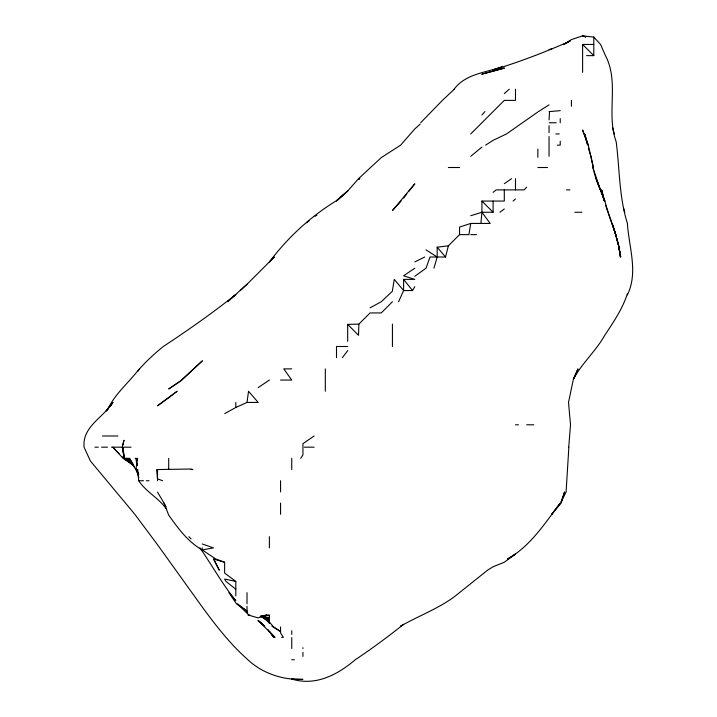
<?xml version="1.0" encoding="UTF-8"?>
<svg xmlns="http://www.w3.org/2000/svg" width="717" height="717" viewBox="0 0 717 717"><rect width="100%" height="100%" fill="white"/><g stroke="black" fill="none" stroke-linecap="round" stroke-linejoin="round"><path stroke-width="1.08" d="M358.867 324.12L358.518 335.314L347.682 324.371L358.867 324.12L370.062 312.935L381.247 312.935L392.432 301.749M568.868 447.175L566.089 491.925L561.115 502.178M137.207 465.485L137.332 463.451M137.521 460.404L137.449 458.369M480.91 223.444L481.923 212.259L481.923 201.065L504.302 201.065L504.302 189.88M568.724 447.175L570.517 424.805L568.509 402.434L573.188 380.055L577.992 368.87L573.358 379.042M560.237 110.669L549.545 111.574L549.043 119.891M247.007 402.434L248.539 391.249L258.192 402.434L247.007 402.434L235.812 407.48L224.717 413.619M137.413 472.351L135.854 469.554L137.655 458.369M392.432 290.564L394.269 279.379L403.617 290.564L412.553 290.564L414.802 286.701M470.737 215.718L481.923 212.259L490.195 223.444L470.737 223.444L468.909 234.629L459.552 234.629L448.367 245.814L445.517 257L430.048 257L425.997 268.194L414.802 276.269M433.973 268.194L437.182 257L437.182 247.204L448.367 245.814M561.017 502.097L564.593 491.925L561.124 503.11L551.74 514.295L555.657 509.133M627.357 293.809C622.526 308.794 613.591 321.942 604.978 334.956L604.745 335.314C595.917 351.088 581.917 363.169 573.457 379.123M627.357 294.929C638.506 272.317 628.836 247.078 627.402 223.444M398.553 301.749L403.617 290.564L403.617 279.379L414.802 279.379L403.617 275.785L414.802 268.194M107.532 409.891C113.716 395.901 125.52 385.567 135.137 373.987C143.508 363.842 153.079 354.772 163.288 346.499C188.141 330.196 212.528 312.97 235.812 294.499L227.603 301.749L247.007 284.255L274.297 257L269.377 262.001C287.625 237.685 309.95 217.045 335.834 201.065L347.682 191.009L358.563 178.694L359.773 178.694L358.867 178.381L358.867 179.608L358.563 178.694M300.71 458.369L302.933 454.838L302.933 443.644L314.127 435.99M110.391 406.163L112.766 402.434C103.418 417.635 82.061 426.606 84.077 447.175L90.387 460.986L134.814 514.295L157.507 544.705L199.935 603.795C214.132 623.369 228.92 642.764 247.007 658.95C261.911 673.29 282.471 680.155 302.933 679.349L291.747 679.053C315.677 686.393 337.483 674.822 355.273 659.73C371.935 648.697 387.942 636.714 403.617 624.337L400.624 626.165C420.234 614.872 442.048 607.469 459.516 592.609L487.515 570.23L493.108 566.726L504.302 562.253L515.487 554.017L507.528 559.045C530.329 546.246 544.786 523.419 560.237 503.11L556.966 507.412M137.682 371.415L139.582 368.87M342.359 357.684L347.682 350.64M403.617 198.062L406.781 193.975M408.672 191.52L414.802 183.803L392.432 210.529L401.161 201.065M481.923 114.953L484.952 111.574M526.672 187.2L524.091 189.88L496.128 189.88L493.108 192.353M454.094 89.204C465.521 73.806 485.454 72.722 502.106 66.824L493.108 69.916C519.583 61.994 545.099 52.072 570.391 41.003M470.737 133.945L504.302 100.389L515.487 100.389L515.487 89.204M420.637 122.759L442.38 100.389L454.318 89.204M358.867 178.381L381.247 157.615L400.642 145.139L414.802 128.917L420.153 124.131M392.432 291.183L381.247 301.749L370.062 307.835M240.285 290.564L247.007 284.255M504.302 93.622L509.267 89.204M513.112 201.065L515.487 199.003M470.737 156.324L481.923 147.102M306.5 222.781L309.045 220.809M499.964 212.259L504.302 208.979M504.302 183.704L511.526 178.694M258.192 387.601L269.377 380.055M537.858 111.986L506.498 133.945L493.108 140.317L485.633 145.139M538.476 111.574L549.043 104.87M315.059 216.283L316.932 215.136M414.802 261.92L424.724 257M568.491 42.061L563.616 44.454L571.422 39.605L582.607 35.85L585.655 36.827M260.988 616.36L269.377 620.51L269.377 614.98L266.625 614.98L258.192 617.911L248.172 614.98L247.007 611.117L247.007 606.25M470.737 223.444L459.552 227.065L459.552 234.629M549.043 49.509L552.099 48.783M260.298 616.378L266.625 614.98M260.226 616.602L269.377 615.482M582.607 72.399L582.607 44.454L593.793 44.454M586.551 55.639L593.793 55.639L593.793 37.087L582.607 35.85M549.043 111.574L549.545 111.574M549.159 122.759L556.195 122.759M555.845 133.945L559.197 133.945M557.378 145.139L560.237 145.139L560.237 141.285M448.367 167.509L459.552 167.509M537.858 167.509L547.474 167.509M566.52 189.88L569.898 189.88M481.923 212.259L493.108 212.259L493.108 201.065M574.819 212.259L581.917 212.259M470.737 234.629L476.482 234.629M347.682 346.499L336.497 346.499L336.497 357.684M291.747 368.87L283.753 368.87L291.747 380.055L280.562 380.055M515.487 424.805L518.463 424.805M526.672 424.805L533.798 424.805M102.477 435.99L117.893 435.99M94.904 447.175L98.31 447.175M101.572 447.175L107.442 447.175M111.502 447.175L121.281 447.175M123.951 447.175L131.059 447.175M304.295 447.175L314.127 447.175M123.709 453.718L122.257 447.175L123.951 440.346L122.257 447.175L123.951 457.132L123.064 447.175L123.951 458.315L129.517 458.369L132.887 463.774M135.137 458.369L136.23 458.369L136.759 465.485M135.854 469.554L137.754 469.554L138.695 480.74C146.196 492.086 158.932 498.082 166.64 509.312M191.072 469.554L192.819 469.554L191.072 469.008L157.507 469.554L157.507 480.74M138.695 480.74L143.49 480.74M146.322 480.74L149.028 480.74M248.172 614.98L249.695 614.98M272.388 626.165L272.872 626.165L269.377 621.989L266.903 620.08M281.566 637.35L283.385 637.35L280.562 633.003L280.562 626.981M291.747 659.73L294.355 659.73M235.812 595.961L235.812 581.424L224.627 579.058L225.972 581.424L235.812 589.24M261.239 616.208L269.377 618.386L262.261 616.217M213.63 559.045L219.285 570.23L213.621 559.045L224.627 562.253L224.627 573.035L235.812 581.424M582.607 36.02L585.655 36.952M202.257 543.979L213.442 547.86L202.257 549.957C187.827 541.846 178.094 528.295 168.692 515.111L164.041 503.11L157.507 492.104M224.627 562.253L215.88 559.045L202.257 549.957L202.257 547.86M162.607 480.74L157.507 478.839L156.629 469.554M137.055 469.554L135.137 468.542L129.517 458.369M261.848 616.486L269.377 620.51M272.102 626.165L280.562 631.525L272.254 626.165M425.997 249.866L437.182 257M260.755 616.145L269.377 621.989M123.951 458.898L133.416 465.324M123.951 458.557L133.416 465.27M262.78 616.889L265.254 618.807M261.642 623.378L258.192 620.59L274.987 637.35L269.377 631.489L273.697 637.35L267.952 629.58M125.914 458.369L132.618 463.98M262.78 617.077L269.377 622.679L264.627 618.063L269.377 622.858L265.093 618.144M132.143 463.281L126.909 458.369L134.384 466.57M582.607 44.454L593.793 55.639M481.923 201.065L493.108 212.259M247.007 613.277L237.497 603.795L247.007 611.117L236.413 603.795L228.893 592.609L235.812 600.712C222.449 584.221 212.035 565.381 199.944 547.86M188.867 536.674L191.072 538.933M119.013 453.574L112.838 447.175L123.172 458.369M122.096 456.765L123.638 458.369M264.887 618.135L269.377 622.858L264.923 618.135M264.887 618.144L269.377 622.885L264.923 618.144M593.793 37.087L600.568 44.454L605.471 55.639C619.569 82.446 605.955 113.77 616.163 141.688C619.73 168.934 618.986 196.736 627.357 223.238M437.182 247.204L445.517 257M403.617 279.379L412.553 290.564M164.041 503.11L166.111 506.901M137.189 471.419L136.203 469.554L138.847 477.692M596.311 179.716L604.978 201.477C609.889 220.074 618.762 237.623 620.393 257L618.672 245.814L615.652 234.629L618.197 244.784M608.258 213.272L615.76 234.629L612.193 223.444L615.276 233.617M605.632 205.205L607.899 212.259M588.361 148.186L590.96 156.324L593.317 167.509L588.307 145.139L582.607 130.001L587.994 145.139L584.767 133.945L587.151 144.117M623.566 208.19L624.758 212.259M594.097 172.277L595.908 178.694M612.721 127.85L614.308 133.945M593.793 171.211L592.914 167.509L600.344 189.88L596.114 178.694L604.834 201.065L600.721 189.88L604.377 201.065L601.688 189.88L604.35 201.065M618.457 245.814L620.752 257L618.672 245.814M138.318 472.602L138.704 474.636M136.23 458.369L136.687 465.485M571.422 100.389L571.422 106.277M560.237 118.574L560.237 122.759M549.043 125.654L549.043 132.708M549.043 136.472L549.043 156.324M537.858 149.082L537.858 157.319M515.487 178.694L515.487 189.88M392.432 324.12L392.432 346.499M347.682 324.371L347.682 341.328M325.312 368.87L325.312 391.249M302.933 647.675L302.933 648.544M302.933 652.264L302.933 656.405M291.747 458.369L291.747 469.554M291.747 630.763L291.747 634.393M291.747 637.61L291.747 648.544M280.562 480.74L280.562 491.925M280.562 503.11L280.562 514.295M269.377 536.674L269.377 547.86M247.007 592.609L247.007 603.795M235.812 402.434L235.812 407.48M168.692 458.369L168.692 469.554M123.951 454.802L123.951 458.315M112.766 402.434L106.098 411.038L112.766 402.47M202.257 360.929L181.831 380.055L168.692 388.981L179.877 381.507L202.257 360.929M347.682 190.964L336.497 201.065L347.682 191.009M168.692 397.657L157.507 405.804L177.144 391.249L168.692 397.657M504.302 68.115L481.923 74.174L504.302 68.115M264.707 626.165L258.192 620.59L264.707 626.165"/></g></svg>
